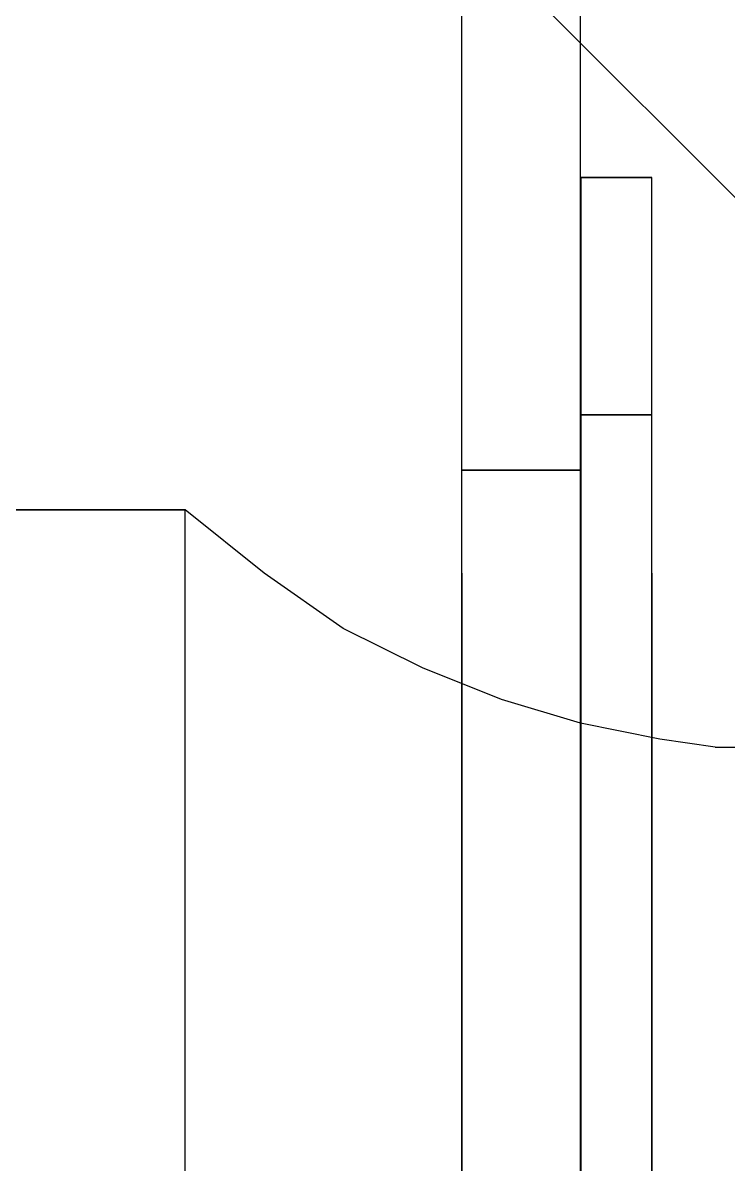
# Model space of a CAD drawing. Extents: x -668440 to 1010955, y -1678500 to 210463.
# Drawn here: x -556353 to -555461, y -896996 to -895553 of the extents above; entities that cross this region are included whole.
import ezdxf

# ---------------------------------------------------------------- set-up
doc = ezdxf.new("R2010")
doc.units = 0
doc.header["$MEASUREMENT"] = 0
doc.layers.get('0').update_dxf_attribs({"color": 3, "linetype": 'CONTINUOUS'})
doc.layers.add('00_ADDL', color=253, linetype='CONTINUOUS', plot=False)
for name, color, linetype in [('C400-R22-6M22_d', 7, 'CONTINUOUS'), ('cfhole_d', 7, 'CONTINUOUS'), ('cfr_d', 7, 'CONTINUOUS'), ('COL_H-300x300x10x15x13', 7, 'CONTINUOUS'), ('cwr_d', 7, 'CONTINUOUS')]:
    doc.layers.add(name, color=color, linetype=linetype)

# ---------------------------------------------------------------- blocks, each defined once
blk = doc.blocks.new('剛接合部C1Y')
for p, q in [((-222625.60838, -394229.59222), (-222634.60838, -394229.59222)), ((-222625.60838, -394229.59222), (-222634.60838, -394229.59222)), ((-222634.60838, -394236.59222), (-222649.62063, -394236.59222)), ((-222634.60838, -394236.59222), (-222649.62063, -394236.59222))]:
    blk.add_line(p, q)
blk.add_lwpolyline([(-222625.60838, -394199.59222), (-222634.60838, -394199.59222), (-222634.60838, -394449.59222), (-222625.60838, -394449.59222)], close=True)
blk.add_lwpolyline([(-222625.60838, -394199.59222), (-222634.60838, -394199.59222), (-222634.60838, -394449.59222), (-222625.60838, -394449.59222)], close=True)
at = {"layer": '00_ADDL'}
blk.add_line((-223684.62063, -393132.59222), (-221884.62063, -394932.59222), dxfattribs=at)
at = {"layer": 'C400-R22-6M22_d'}
for p, q in [((-222884.62063, -394241.59222), (-222684.62063, -394241.59222)), ((-222674.62063, -394249.59222), (-222684.62063, -394241.59222)), ((-222664.62063, -394256.59222), (-222674.62063, -394249.59222)), ((-222654.62063, -394261.59222), (-222664.62063, -394256.59222)), ((-222644.62063, -394265.59222), (-222654.62063, -394261.59222)), ((-222634.62063, -394268.59222), (-222644.62063, -394265.59222)), ((-222624.62063, -394270.59222), (-222634.62063, -394268.59222)), ((-222617.62063, -394271.59222), (-222624.62063, -394270.59222)), ((-222617.62063, -394271.59222), (-222234.62063, -394271.59222))]:
    blk.add_line(p, q, dxfattribs=at)
at = {"layer": 'cfhole_d'}
for p, q in [((-222649.62063, -394237.59222), (-222649.62063, -394236.59222)), ((-222649.62063, -394236.59222), (-222634.62063, -394236.59222)), ((-222649.62063, -394249.59222), (-222649.62063, -394399.59222)), ((-222634.62063, -394249.59222), (-222634.62063, -394399.59222))]:
    blk.add_line(p, q, dxfattribs=at)
at = {"layer": 'cfr_d'}
for p, q in [((-222634.62063, -394449.59222), (-222634.62063, -394199.59222)), ((-222634.62063, -394199.59222), (-222625.62063, -394199.59222)), ((-222634.62063, -394199.59222), (-222634.62063, -394199.59222)), ((-222625.62063, -394449.59222), (-222625.62063, -394199.59222)), ((-222625.62063, -394199.59222), (-222625.62063, -394199.59222)), ((-222625.60838, -394449.59222), (-222625.60838, -394199.59222)), ((-222634.62063, -394230.59222), (-222634.62063, -394229.59222)), ((-222634.62063, -394229.59222), (-222625.62063, -394229.59222)), ((-222634.60838, -394229.59222), (-222625.60838, -394229.59222)), ((-222625.62063, -394230.59222), (-222625.62063, -394229.59222)), ((-222625.60838, -394230.59222), (-222625.60838, -394229.59222)), ((-222634.62063, -394241.59222), (-222634.62063, -394235.59222)), ((-222625.62063, -394241.59222), (-222625.62063, -394235.59222)), ((-222634.62063, -394249.59222), (-222634.62063, -394399.59222)), ((-222625.62063, -394249.59222), (-222625.62063, -394399.59222))]:
    blk.add_line(p, q, dxfattribs=at)
at = {"layer": 'COL_H-300x300x10x15x13'}
for p, q in [((-222649.62063, -394932.59222), (-222649.62063, -393815.59222)), ((-222634.62063, -394932.59222), (-222634.62063, -393815.59222))]:
    blk.add_line(p, q, dxfattribs=at)
at = {"layer": 'cwr_d'}
for p, q in [((-222684.62063, -394241.59222), (-222884.62063, -394241.59222)), ((-222684.62063, -394241.59222), (-222884.62063, -394241.59222)), ((-222684.62063, -394381.59222), (-222684.62063, -394241.59222)), ((-222684.62063, -394381.59222), (-222684.62063, -394241.59222))]:
    blk.add_line(p, q, dxfattribs=at)

msp = doc.modelspace()

# ---------------------------------------------------------------- block references
at = {"xscale": 10, "yscale": 10, "zscale": 10}
msp.add_blockref('剛接合部C1Y', (1670698.6842, 3046247.35843, 5600), dxfattribs=at)

doc.saveas('drawing.dxf')
